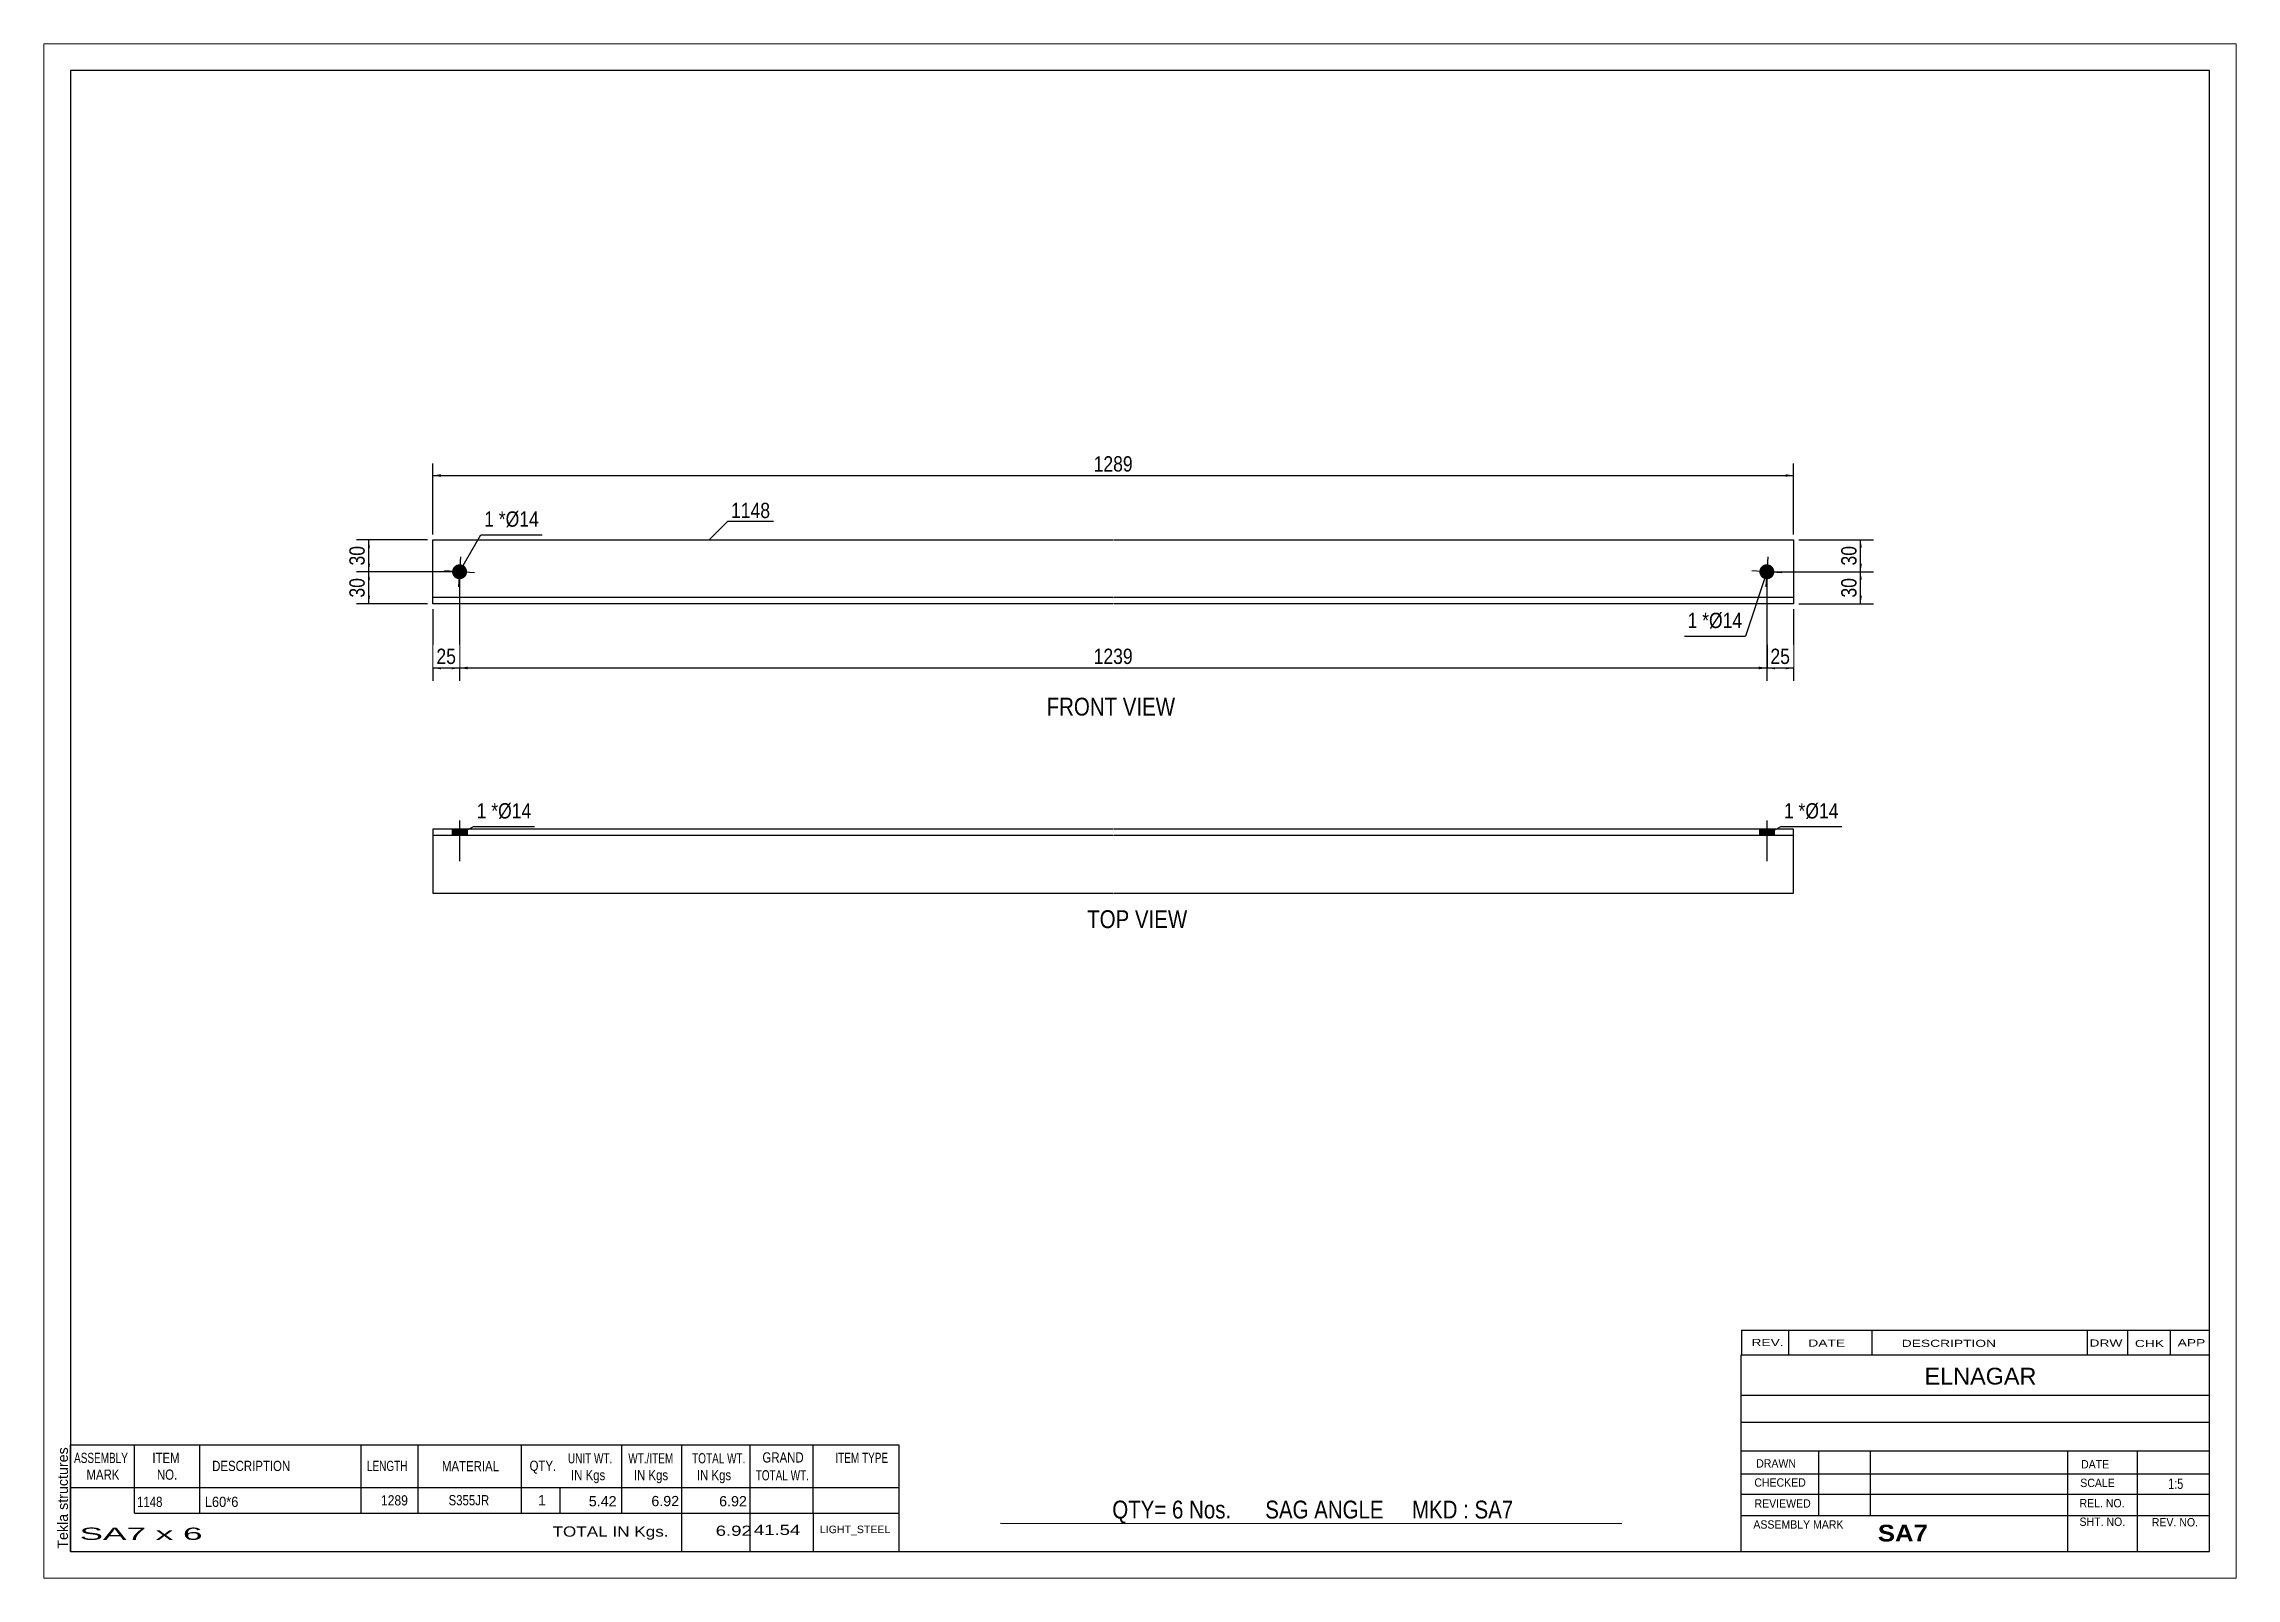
# Paper-space layout 'Layout1' of a CAD drawing. Header units: millimetres. Extents: x 0 to 410, y 0 to 287.
# The model-space entities are those that its viewports show. They can reach past a viewport. Long polylines and large blocks are cut down to what shows.
import ezdxf

# ---------------------------------------------------------------- set-up
doc = ezdxf.new("R2010")
doc.units = ezdxf.units.MM
doc.layers.add('Viewport layer', color=7, linetype='Continuous', plot=False)
doc.styles.add('Arial', font='ARIAL.TTF', dxfattribs={"height": 0.2})
doc.styles.add('Arial Bold', font='ARIALBD.TTF', dxfattribs={"height": 0.2})
doc.styles.add('Arial Narrow', font='ARIALN.TTF', dxfattribs={"height": 0.2})

# ---------------------------------------------------------------- blocks, each defined once
blk = doc.blocks.new('Unknown-629078399-1524')
at = {"color": 5, "linetype": 'Continuous'}
for p, q in [((405, 282), (5, 282)), ((5, 282), (5, 5)), ((405, 5), (405, 282)), ((5, 5), (405, 5))]:
    blk.add_line(p, q, dxfattribs=at)
at = {"color": 174, "linetype": 'Continuous', "style": 'Arial'}
blk.add_text('Tekla structures', height=1.9102, rotation=90, dxfattribs=at).set_placement((4.5, 5.5))
blk = doc.blocks.new('Unknown-629078399-11 - 1233')
at = {"color": 0, "linetype": 'Continuous'}
blk.add_wipeout([(211.61, 161.35), (211.61, 164.85), (187.54, 164.85), (187.54, 161.35)], dxfattribs=at)
at = {"color": 96, "linetype": 'Continuous', "style": 'Arial Narrow'}
blk.add_text('FRONT VIEW', height=3.34, dxfattribs=at).set_placement((187.54, 161.35))
blk = doc.blocks.new('Unknown-629078399-12 - 1284')
at = {"color": 0, "linetype": 'Continuous'}
blk.add_wipeout([(213.87, 121.6), (213.87, 125.1), (195.12, 125.1), (195.12, 121.6)], dxfattribs=at)
at = {"color": 96, "linetype": 'Continuous', "style": 'Arial Narrow'}
blk.add_text('TOP VIEW', height=3.34, dxfattribs=at).set_placement((195.12, 121.6))
blk = doc.blocks.new('Part-629078399-1280 - 1233')
at = {"color": 2, "linetype": 'Continuous'}
for p, q in [((72.75, 182.25), (72.75, 194.25)), ((72.75, 194.25), (199.94, 194.25)), ((200.04, 194.25), (327.23, 194.25)), ((327.23, 194.25), (327.23, 182.25)), ((199.94, 183.45), (72.75, 183.45)), ((199.94, 182.25), (72.75, 182.25)), ((327.23, 183.45), (200.04, 183.45)), ((327.23, 182.25), (200.04, 182.25))]:
    blk.add_line(p, q, dxfattribs=at)
blk = doc.blocks.new('Bolt-629078399-1281 - 1233')
at = {"linetype": 'Continuous'}
blk.add_hatch(color=3, dxfattribs=at).paths.add_polyline_path([(79.15, 188.16, -1), (76.35, 188.34, -1)])
at = {"color": 3, "linetype": 'Continuous'}
for p, q in [((77.93, 191.04), (77.57, 185.46)), ((80.54, 188.07), (74.96, 188.43))]:
    blk.add_line(p, q, dxfattribs=at)
blk = doc.blocks.new('Bolt-629078399-1282 - 1233')
at = {"linetype": 'Continuous'}
blk.add_hatch(color=3, dxfattribs=at).paths.add_polyline_path([(323.63, 188.16, -1), (320.83, 188.34, -1)])
at = {"color": 3, "linetype": 'Continuous'}
for p, q in [((322.41, 191.04), (322.05, 185.46)), ((325.02, 188.07), (319.43, 188.43))]:
    blk.add_line(p, q, dxfattribs=at)
blk = doc.blocks.new('Bolt-629078399-1287 - 1284')
at = {"linetype": 'Continuous'}
blk.add_hatch(color=3, dxfattribs=at).paths.add_polyline_path([(323.63, 140.1), (320.83, 140.1), (320.83, 138.9), (323.63, 138.9)])
at = {"color": 3, "linetype": 'Continuous'}
for p, q in [((320.83, 140.1), (320.83, 138.9)), ((322.23, 141.7), (322.23, 134.1)), ((323.63, 140.1), (323.63, 138.9))]:
    blk.add_line(p, q, dxfattribs=at)
blk = doc.blocks.new('Part-629078399-1285 - 1284')
at = {"color": 2, "linetype": 'Continuous'}
for p, q in [((199.94, 140.1), (72.75, 140.1)), ((72.75, 140.1), (72.75, 128.1)), ((327.23, 140.1), (200.04, 140.1)), ((327.23, 128.1), (327.23, 140.1)), ((199.94, 138.9), (72.75, 138.9)), ((327.23, 138.9), (200.04, 138.9)), ((72.75, 128.1), (199.94, 128.1)), ((200.04, 128.1), (327.23, 128.1))]:
    blk.add_line(p, q, dxfattribs=at)
blk = doc.blocks.new('Bolt-629078399-1286 - 1284')
at = {"linetype": 'Continuous'}
blk.add_hatch(color=3, dxfattribs=at).paths.add_polyline_path([(79.15, 140.1), (76.35, 140.1), (76.35, 138.9), (79.15, 138.9)])
at = {"color": 3, "linetype": 'Continuous'}
for p, q in [((76.35, 140.1), (76.35, 138.9)), ((77.75, 141.7), (77.75, 134.1)), ((79.15, 140.1), (79.15, 138.9))]:
    blk.add_line(p, q, dxfattribs=at)
blk = doc.blocks.new('StraightDimension-629078399-1291 - 1233')
at = {"linetype": 'Continuous'}
for points in [[(323.73, 170), (322.23, 170.25), (323.73, 170.5)], [(325.73, 170.5), (327.23, 170.25), (325.73, 170)]]:
    blk.add_hatch(color=7, dxfattribs=at).paths.add_polyline_path(points)
at = {"color": 7, "linetype": 'Continuous'}
for p, q in [((322.23, 187.25), (322.23, 167.85)), ((327.23, 181.25), (327.23, 167.85)), ((322.23, 170.25), (327.23, 170.25))]:
    blk.add_line(p, q, dxfattribs=at)
at = {"color": 0}
blk.add_wipeout([(327.16, 170.4), (327.16, 174.6), (322.3, 174.6), (322.3, 170.4)], dxfattribs=at)
at = {"color": 3, "style": 'Arial Narrow'}
blk.add_text('25', height=2.863, dxfattribs=at).set_placement((322.9, 171))
blk = doc.blocks.new('StraightDimension-629078399-1292 - 1233')
at = {"linetype": 'Continuous'}
for points in [[(79.25, 170), (77.75, 170.25), (79.25, 170.5)], [(320.73, 170.5), (322.23, 170.25), (320.73, 170)]]:
    blk.add_hatch(color=7, dxfattribs=at).paths.add_polyline_path(points)
at = {"color": 7, "linetype": 'Continuous'}
for p, q in [((77.75, 187.25), (77.75, 167.85)), ((322.23, 187.25), (322.23, 167.85)), ((77.75, 170.25), (322.23, 170.25))]:
    blk.add_line(p, q, dxfattribs=at)
at = {"color": 0}
blk.add_wipeout([(204.25, 170.4), (204.25, 174.6), (195.73, 174.6), (195.73, 170.4)], dxfattribs=at)
at = {"color": 3, "style": 'Arial Narrow'}
blk.add_text('1239', height=2.863, dxfattribs=at).set_placement((196.33, 171))
blk = doc.blocks.new('StraightDimension-629078399-1293 - 1233')
at = {"linetype": 'Continuous'}
for points in [[(74.25, 170), (72.75, 170.25), (74.25, 170.5)], [(76.25, 170.5), (77.75, 170.25), (76.25, 170)]]:
    blk.add_hatch(color=7, dxfattribs=at).paths.add_polyline_path(points)
at = {"color": 7, "linetype": 'Continuous'}
for p, q in [((77.75, 187.25), (77.75, 167.85)), ((72.75, 181.25), (72.75, 167.85)), ((72.75, 170.25), (77.75, 170.25))]:
    blk.add_line(p, q, dxfattribs=at)
at = {"color": 0}
blk.add_wipeout([(77.68, 170.4), (77.68, 174.6), (72.82, 174.6), (72.82, 170.4)], dxfattribs=at)
at = {"color": 3, "style": 'Arial Narrow'}
blk.add_text('25', height=2.863, dxfattribs=at).set_placement((73.42, 171))
blk = doc.blocks.new('StraightDimension-629078399-1304 - 1233')
at = {"linetype": 'Continuous'}
for points in [[(74.25, 206), (72.75, 206.25), (74.25, 206.5)], [(325.73, 206.5), (327.23, 206.25), (325.73, 206)]]:
    blk.add_hatch(color=7, dxfattribs=at).paths.add_polyline_path(points)
at = {"color": 7, "linetype": 'Continuous'}
for p, q in [((72.75, 195.25), (72.75, 208.5)), ((72.75, 206.25), (327.23, 206.25)), ((327.23, 195.25), (327.23, 208.5))]:
    blk.add_line(p, q, dxfattribs=at)
at = {"color": 0}
blk.add_wipeout([(204.25, 206.4), (204.25, 210.6), (195.73, 210.6), (195.73, 206.4)], dxfattribs=at)
at = {"color": 3, "style": 'Arial Narrow'}
blk.add_text('1289', height=2.863, dxfattribs=at).set_placement((196.33, 207))
blk = doc.blocks.new('StraightDimension-629078399-1308 - 1233')
at = {"linetype": 'Continuous'}
for points in [[(339.5, 192.75), (339.75, 194.25), (340, 192.75)], [(340, 189.75), (339.75, 188.25), (339.5, 189.75)]]:
    blk.add_hatch(color=7, dxfattribs=at).paths.add_polyline_path(points)
at = {"color": 7, "linetype": 'Continuous'}
for p, q in [((328.23, 194.25), (342.15, 194.25)), ((339.75, 188.25), (339.75, 194.25)), ((323.23, 188.25), (342.15, 188.25))]:
    blk.add_line(p, q, dxfattribs=at)
at = {"color": 0}
blk.add_wipeout([(339.6, 193.68), (335.4, 193.68), (335.4, 188.82), (339.6, 188.82)], dxfattribs=at)
at = {"color": 3, "style": 'Arial Narrow'}
blk.add_text('30', height=2.863, rotation=90.0002, dxfattribs=at).set_placement((339, 189.42))
blk = doc.blocks.new('StraightDimension-629078399-1309 - 1233')
at = {"linetype": 'Continuous'}
for points in [[(339.5, 186.75), (339.75, 188.25), (340, 186.75)], [(340, 183.75), (339.75, 182.25), (339.5, 183.75)]]:
    blk.add_hatch(color=7, dxfattribs=at).paths.add_polyline_path(points)
at = {"color": 7, "linetype": 'Continuous'}
for p, q in [((323.23, 188.25), (342.15, 188.25)), ((339.75, 182.25), (339.75, 188.25)), ((328.23, 182.25), (342.15, 182.25))]:
    blk.add_line(p, q, dxfattribs=at)
at = {"color": 0}
blk.add_wipeout([(339.6, 187.68), (335.4, 187.68), (335.4, 182.82), (339.6, 182.82)], dxfattribs=at)
at = {"color": 3, "style": 'Arial Narrow'}
blk.add_text('30', height=2.863, rotation=90.0002, dxfattribs=at).set_placement((339, 183.42))
blk = doc.blocks.new('StraightDimension-629078399-1316 - 1233')
at = {"linetype": 'Continuous'}
for points in [[(60.5, 192.75), (60.75, 194.25), (61, 192.75)], [(61, 189.75), (60.75, 188.25), (60.5, 189.75)]]:
    blk.add_hatch(color=7, dxfattribs=at).paths.add_polyline_path(points)
at = {"color": 7, "linetype": 'Continuous'}
for p, q in [((71.75, 194.25), (58.5, 194.25)), ((60.75, 188.25), (60.75, 194.25)), ((76.75, 188.25), (58.5, 188.25))]:
    blk.add_line(p, q, dxfattribs=at)
at = {"color": 0}
blk.add_wipeout([(60.6, 193.68), (56.4, 193.68), (56.4, 188.82), (60.6, 188.82)], dxfattribs=at)
at = {"color": 3, "style": 'Arial Narrow'}
blk.add_text('30', height=2.863, rotation=90.0002, dxfattribs=at).set_placement((60, 189.42))
blk = doc.blocks.new('StraightDimension-629078399-1317 - 1233')
at = {"linetype": 'Continuous'}
for points in [[(60.5, 186.75), (60.75, 188.25), (61, 186.75)], [(61, 183.75), (60.75, 182.25), (60.5, 183.75)]]:
    blk.add_hatch(color=7, dxfattribs=at).paths.add_polyline_path(points)
at = {"color": 7, "linetype": 'Continuous'}
for p, q in [((76.75, 188.25), (58.5, 188.25)), ((60.75, 182.25), (60.75, 188.25)), ((71.75, 182.25), (58.5, 182.25))]:
    blk.add_line(p, q, dxfattribs=at)
at = {"color": 0}
blk.add_wipeout([(60.6, 187.68), (56.4, 187.68), (56.4, 182.82), (60.6, 182.82)], dxfattribs=at)
at = {"color": 3, "style": 'Arial Narrow'}
blk.add_text('30', height=2.863, rotation=90.0002, dxfattribs=at).set_placement((60, 183.42))
blk = doc.blocks.new('CBS_BOM-629078399-1544')
at = {"color": 7, "linetype": 'Continuous'}
for p, q in [((4.97, 16.97), (4.97, 24.97)), ((4.97, 24.97), (159.89, 24.97)), ((16.97, 16.97), (16.97, 24.97)), ((29.16, 16.97), (29.16, 24.97)), ((59.32, 16.97), (59.32, 24.97)), ((70, 16.97), (70, 24.97)), ((89.32, 16.97), (89.32, 24.97)), ((108.12, 16.97), (108.12, 24.97)), ((119.33, 16.97), (119.33, 24.97)), ((132.12, 16.97), (132.12, 24.97)), ((143.87, 16.97), (143.87, 24.97)), ((159.89, 24.96), (159.89, 16.98)), ((4.97, 16.97), (159.89, 16.97)), ((4.97, 12.17), (4.97, 16.97)), ((16.97, 12.17), (16.97, 16.97)), ((29.16, 12.17), (29.16, 16.97)), ((59.32, 12.17), (59.32, 16.97)), ((70, 12.17), (70, 16.97)), ((89.32, 12.17), (89.32, 16.97)), ((96.58, 12.17), (96.58, 16.97)), ((108.12, 12.17), (108.12, 16.97)), ((119.33, 12.17), (119.33, 16.97)), ((132.12, 12.17), (132.12, 16.97)), ((143.89, 12.17), (143.89, 16.97)), ((159.89, 16.97), (159.89, 12.17)), ((4.97, 4.97), (4.97, 12.15)), ((16.97, 12.17), (159.89, 12.17)), ((119.33, 4.97), (119.33, 12.15)), ((132.12, 4.97), (132.12, 12.15)), ((143.93, 4.97), (143.93, 12.15)), ((159.89, 12.17), (159.89, 4.97)), ((4.97, 4.97), (159.89, 4.97))]:
    blk.add_line(p, q, dxfattribs=at)
at = {"color": 3, "linetype": 'Continuous', "style": 'Arial'}
for s, height, width, p in [('ASSEMBLY', 1.91, 0.7, (5.65, 21.54)), ('ITEM', 1.91, 0.8, (20.3, 21.54)), ('DESCRIPTION', 1.9102, 0.8, (31.48, 20.04)), ('LENGTH', 1.91, 0.7, (60.43, 20.04)), ('MATERIAL', 1.91, 0.8, (74.45, 19.99)), ('QTY.', 1.91, 0.8, (90.84, 20.07)), ('UNIT WT.', 1.91, 0.7, (98.01, 21.47)), ('WT./ITEM', 1.91, 0.7, (109.3, 21.47)), ('TOTAL WT.', 1.91, 0.7, (121.24, 21.47)), ('GRAND', 1.91, 0.8, (134.39, 21.63)), ('ITEM TYPE', 1.91, 0.7, (148.03, 21.55)), ('MARK', 1.91, 0.8, (7.97, 18.41)), ('NO.', 1.91, 0.8, (21.15, 18.41)), ('IN Kgs', 1.91, 0.8, (98.59, 18.33)), ('IN Kgs', 1.91, 0.8, (110.34, 18.33)), ('IN Kgs', 1.91, 0.8, (122.13, 18.33)), ('TOTAL WT.', 1.91, 0.7, (133.13, 18.29))]:
    blk.add_text(s, height=height, dxfattribs=dict(at, width=width)).set_placement(p)
at = {"color": 7, "linetype": 'Continuous', "style": 'Arial'}
for s, width, p in [('1148', 0.8, (17.43, 13.32)), ('L60*6', 0.9, (30.1, 13.32)), ('1289', 0.85, (63.04, 13.6)), ('S355JR', 0.8, (75.69, 13.63))]:
    blk.add_text(s, height=1.91, dxfattribs=dict(at, width=width)).set_placement(p)
for s, p in [('1', (92.41, 13.63)), ('5.42', (101.92, 13.44)), ('6.92', (113.62, 13.47)), ('6.92', (126.29, 13.44))]:
    blk.add_text(s, height=1.91, dxfattribs=at).set_placement(p)
at = {"color": 6, "linetype": 'Continuous', "style": 'Arial'}
for s, height, width, p in [('SA7 x 6', 2.292, 2.05, (6.69, 7.16)), ('TOTAL IN Kgs.', 1.9102, 1.2, (95.13, 7.77)), ('6.92', 1.91, 1.3, (125.65, 7.92)), ('41.54', 1.91, 1.3, (132.79, 8.08))]:
    blk.add_text(s, height=height, dxfattribs=dict(at, width=width)).set_placement(p)
blk.add_text('LIGHT_STEEL', height=1.4135, dxfattribs=at).set_placement((145.14, 8.42))
blk = doc.blocks.new('CBS_CALLOFF-629078399-1545')
at = {"color": 7, "linetype": 'Continuous'}
blk.add_line((178.88, 10.27), (295.11, 10.25), dxfattribs=at)
at = {"color": 3, "linetype": 'Continuous', "style": 'Arial Narrow'}
blk.add_text('QTY= 6 Nos.      SAG ANGLE     MKD : SA7', height=3.3405, dxfattribs=at).set_placement((199.82, 11.16))
blk = doc.blocks.new('CBS_NAME_BLOG-629078399-1546')
at = {"color": 7, "linetype": 'Continuous'}
for p, q in [((317.41, 41.75), (404.93, 41.75)), ((317.41, 5.04), (317.41, 41.75)), ((317.41, 34.21), (404.93, 34.21)), ((317.48, 29.16), (405, 29.16)), ((317.41, 23.79), (404.93, 23.79)), ((331.93, 11.68), (331.93, 23.78)), ((341.62, 11.71), (341.62, 23.78)), ((378.53, 5.04), (378.53, 23.77)), ((391.58, 5.04), (391.58, 23.78)), ((317.42, 19.49), (405, 19.51)), ((317.41, 15.74), (404.93, 15.74)), ((317.41, 11.7), (404.93, 11.7)), ((317.41, 5), (405, 5))]:
    blk.add_line(p, q, dxfattribs=at)
at = {"color": 3, "linetype": 'Continuous', "style": 'Arial'}
blk.add_text('ELNAGAR', height=3.133, dxfattribs=at).set_placement((351.73, 36.22))
at = {"color": 3, "linetype": 'Continuous'}
for s, height, style, width, p in [('DRAWN', 1.566, 'Arial', 0.9, (320.24, 20.68)), ('DATE', 1.566, 'Arial', 0.9, (381, 20.52)), ('CHECKED', 1.566, 'Arial', 0.9, (319.89, 17.11)), ('SCALE', 1.566, 'Arial', 0.9, (380.85, 17.04)), ('1:5', 1.957, 'Arial Narrow', 0.9, (397.3, 16.68)), ('REVIEWED', 1.566, 'Arial', 0.9, (319.93, 13.19)), ('REL. NO.', 1.566, 'Arial', 0.9, (380.71, 13.24)), ('ASSEMBLY MARK', 1.5663, 'Arial', 0.9, (319.71, 9.26)), ('SA7', 3.131, 'Arial Bold', 1.1, (342.99, 6.86)), ('SHT. NO.', 1.566, 'Arial', 0.9, (380.71, 9.77)), ('REV. NO.', 1.566, 'Arial', 0.9, (394.23, 9.68))]:
    blk.add_text(s, height=height, dxfattribs=dict(at, style=style, width=width)).set_placement(p)
blk = doc.blocks.new('CBS_REVISION-629078399-1547')
at = {"color": 7, "linetype": 'Continuous'}
for p, q in [((317.49, 46.38), (404.99, 46.38)), ((317.49, 46.38), (317.49, 41.75)), ((326.29, 46.38), (326.29, 41.75)), ((341.88, 46.38), (341.88, 41.81)), ((382.14, 46.38), (382.14, 41.75)), ((389.68, 46.38), (389.68, 41.75)), ((397.63, 46.38), (397.63, 41.75)), ((317.49, 41.75), (404.99, 41.75))]:
    blk.add_line(p, q, dxfattribs=at)
at = {"color": 7, "style": 'Arial Narrow', "width": 1.7}
for s, height, p in [('REV.', 1.326, (319.35, 43.43)), ('DATE', 1.326, (329.98, 43.31)), ('DESCRIPTION', 1.3257, (347.46, 43.26)), ('DRW', 1.326, (382.57, 43.32)), ('CHK', 1.326, (391.06, 43.23)), ('APP', 1.326, (399.06, 43.38))]:
    blk.add_text(s, height=height, dxfattribs=at).set_placement(p)
blk = doc.blocks.new('Mark-629078399-1328 - 1233')
at = {"color": 0}
blk.add_wipeout([(84.18, 196.68), (84.18, 199.68), (82.35, 199.68), (82.35, 196.68)], dxfattribs=at)
blk.add_wipeout([(84.18, 196.68), (84.18, 199.68), (82.35, 199.68), (82.35, 196.68)], dxfattribs=at)
at = {"color": 7, "linetype": 'Continuous'}
blk.add_line((77.75, 188.25), (81.75, 195.18), dxfattribs=at)
at = {"color": 0}
blk.add_wipeout([(86.36, 196.68), (86.36, 199.68), (85.08, 199.68), (85.08, 196.68)], dxfattribs=at)
blk.add_wipeout([(86.36, 196.68), (86.36, 199.68), (85.08, 199.68), (85.08, 196.68)], dxfattribs=at)
at = {"color": 3, "style": 'Arial Narrow'}
blk.add_text('1', height=2.86, dxfattribs=at).set_placement((82.35, 196.68))
at = {"color": 0}
blk.add_wipeout([(92.57, 196.68), (92.57, 199.68), (86.36, 199.68), (86.36, 196.68)], dxfattribs=at)
blk.add_wipeout([(92.57, 196.68), (92.57, 199.68), (86.36, 199.68), (86.36, 196.68)], dxfattribs=at)
at = {"color": 7, "linetype": 'Continuous'}
blk.add_line((81.75, 195.18), (93.17, 195.18), dxfattribs=at)
at = {"color": 3, "style": 'Arial Narrow'}
for s, height, p in [('*', 2.86, (85.08, 196.68)), ('Ø14', 2.863, (86.36, 196.68))]:
    blk.add_text(s, height=height, dxfattribs=at).set_placement(p)
blk = doc.blocks.new('Mark-629078399-1329 - 1233')
at = {"color": 0}
blk.add_wipeout([(309.24, 177.72), (309.24, 180.72), (307.41, 180.72), (307.41, 177.72)], dxfattribs=at)
blk.add_wipeout([(309.24, 177.72), (309.24, 180.72), (307.41, 180.72), (307.41, 177.72)], dxfattribs=at)
blk.add_wipeout([(311.41, 177.72), (311.41, 180.72), (310.14, 180.72), (310.14, 177.72)], dxfattribs=at)
blk.add_wipeout([(311.41, 177.72), (311.41, 180.72), (310.14, 180.72), (310.14, 177.72)], dxfattribs=at)
at = {"color": 3, "style": 'Arial Narrow'}
blk.add_text('1', height=2.86, dxfattribs=at).set_placement((307.41, 177.72))
at = {"color": 0}
blk.add_wipeout([(317.63, 177.72), (317.63, 180.72), (311.41, 180.72), (311.41, 177.72)], dxfattribs=at)
blk.add_wipeout([(317.63, 177.72), (317.63, 180.72), (311.41, 180.72), (311.41, 177.72)], dxfattribs=at)
at = {"color": 7, "linetype": 'Continuous'}
for p in [(322.23, 188.25), (306.81, 176.22)]:
    blk.add_line(p, (318.23, 176.22), dxfattribs=at)
at = {"color": 3, "style": 'Arial Narrow'}
for s, height, p in [('*', 2.86, (310.14, 177.72)), ('Ø14', 2.863, (311.41, 177.72))]:
    blk.add_text(s, height=height, dxfattribs=at).set_placement(p)
blk = doc.blocks.new('Mark-629078399-1323 - 1233')
at = {"color": 0}
blk.add_wipeout([(135.84, 198.29), (135.84, 201.29), (128.52, 201.29), (128.52, 198.29)], dxfattribs=at)
blk.add_wipeout([(135.84, 198.29), (135.84, 201.29), (128.52, 201.29), (128.52, 198.29)], dxfattribs=at)
at = {"color": 7, "linetype": 'Continuous'}
for p, q in [((124.39, 194.15), (127.92, 197.69)), ((127.92, 197.69), (136.44, 197.69))]:
    blk.add_line(p, q, dxfattribs=at)
at = {"color": 3, "style": 'Arial Narrow'}
blk.add_text('1148', height=2.863, dxfattribs=at).set_placement((128.52, 198.29))
blk = doc.blocks.new('Mark-629078399-1327 - 1284')
at = {"color": 0}
blk.add_wipeout([(327.25, 142.1), (327.25, 145.1), (325.43, 145.1), (325.43, 142.1)], dxfattribs=at)
blk.add_wipeout([(327.25, 142.1), (327.25, 145.1), (325.43, 145.1), (325.43, 142.1)], dxfattribs=at)
at = {"color": 7, "linetype": 'Continuous'}
blk.add_line((322.23, 139.1), (324.83, 140.6), dxfattribs=at)
at = {"color": 0}
blk.add_wipeout([(329.43, 142.1), (329.43, 145.1), (328.15, 145.1), (328.15, 142.1)], dxfattribs=at)
blk.add_wipeout([(329.43, 142.1), (329.43, 145.1), (328.15, 145.1), (328.15, 142.1)], dxfattribs=at)
at = {"color": 3, "style": 'Arial Narrow'}
blk.add_text('1', height=2.86, dxfattribs=at).set_placement((325.43, 142.1))
at = {"color": 0}
blk.add_wipeout([(335.65, 142.1), (335.65, 145.1), (329.43, 145.1), (329.43, 142.1)], dxfattribs=at)
blk.add_wipeout([(335.65, 142.1), (335.65, 145.1), (329.43, 145.1), (329.43, 142.1)], dxfattribs=at)
at = {"color": 7, "linetype": 'Continuous'}
blk.add_line((324.83, 140.6), (336.25, 140.6), dxfattribs=at)
at = {"color": 3, "style": 'Arial Narrow'}
for s, height, p in [('*', 2.86, (328.15, 142.1)), ('Ø14', 2.863, (329.43, 142.1))]:
    blk.add_text(s, height=height, dxfattribs=at).set_placement(p)
blk = doc.blocks.new('Mark-629078399-1326 - 1284')
at = {"color": 0}
blk.add_wipeout([(82.78, 142.1), (82.78, 145.1), (80.95, 145.1), (80.95, 142.1)], dxfattribs=at)
blk.add_wipeout([(82.78, 142.1), (82.78, 145.1), (80.95, 145.1), (80.95, 142.1)], dxfattribs=at)
at = {"color": 7, "linetype": 'Continuous'}
blk.add_line((77.75, 139.1), (80.35, 140.6), dxfattribs=at)
at = {"color": 0}
blk.add_wipeout([(84.95, 142.1), (84.95, 145.1), (83.68, 145.1), (83.68, 142.1)], dxfattribs=at)
blk.add_wipeout([(84.95, 142.1), (84.95, 145.1), (83.68, 145.1), (83.68, 142.1)], dxfattribs=at)
at = {"color": 3, "style": 'Arial Narrow'}
blk.add_text('1', height=2.86, dxfattribs=at).set_placement((80.95, 142.1))
at = {"color": 0}
blk.add_wipeout([(91.17, 142.1), (91.17, 145.1), (84.95, 145.1), (84.95, 142.1)], dxfattribs=at)
blk.add_wipeout([(91.17, 142.1), (91.17, 145.1), (84.95, 145.1), (84.95, 142.1)], dxfattribs=at)
at = {"color": 7, "linetype": 'Continuous'}
blk.add_line((80.35, 140.6), (91.77, 140.6), dxfattribs=at)
at = {"color": 3, "style": 'Arial Narrow'}
for s, height, p in [('*', 2.86, (83.68, 142.1)), ('Ø14', 2.863, (84.95, 142.1))]:
    blk.add_text(s, height=height, dxfattribs=at).set_placement(p)

msp = doc.modelspace()

# ---------------------------------------------------------------- block references
for name in ['Unknown-629078399-1524', 'Part-629078399-1280 - 1233', 'Bolt-629078399-1281 - 1233', 'Bolt-629078399-1282 - 1233', 'Part-629078399-1285 - 1284', 'Bolt-629078399-1286 - 1284', 'Bolt-629078399-1287 - 1284', 'CBS_REVISION-629078399-1547', 'CBS_NAME_BLOG-629078399-1546', 'CBS_BOM-629078399-1544', 'CBS_CALLOFF-629078399-1545']:
    msp.add_blockref(name, (0, 0))

# ---------------------------------------------------------------- next in the draw order: block references
for name in ['StraightDimension-629078399-1304 - 1233', 'StraightDimension-629078399-1291 - 1233', 'Unknown-629078399-11 - 1233', 'Mark-629078399-1326 - 1284', 'Mark-629078399-1327 - 1284', 'Unknown-629078399-12 - 1284']:
    msp.add_blockref(name, (0, 0))

# ---------------------------------------------------------------- next in the draw order: block references
for name in ['Mark-629078399-1323 - 1233', 'StraightDimension-629078399-1292 - 1233']:
    msp.add_blockref(name, (0, 0))

# ---------------------------------------------------------------- next in the draw order: block references
for name in ['StraightDimension-629078399-1308 - 1233', 'StraightDimension-629078399-1293 - 1233']:
    msp.add_blockref(name, (0, 0))

# ---------------------------------------------------------------- next in the draw order: block references
for name in ['StraightDimension-629078399-1316 - 1233', 'StraightDimension-629078399-1309 - 1233']:
    msp.add_blockref(name, (0, 0))

# ---------------------------------------------------------------- next in the draw order: block references
for name in ['StraightDimension-629078399-1317 - 1233', 'Mark-629078399-1329 - 1233']:
    msp.add_blockref(name, (0, 0))

# ---------------------------------------------------------------- next in the draw order: block references
msp.add_blockref('Mark-629078399-1328 - 1233', (0, 0))

psp = doc.layouts.get("Layout1")

# ---------------------------------------------------------------- viewports
at = {"layer": 'Viewport layer', "view_target_point": (205, 143.5)}
psp.add_viewport(center=(205, 143.5), size=(410, 287), view_center_point=(0, 0), view_height=287, dxfattribs=at)

doc.saveas('drawing.dxf')
